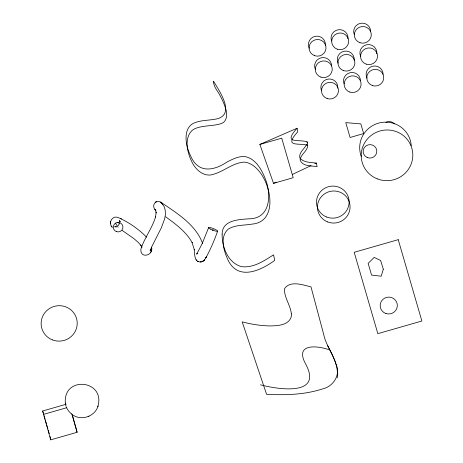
<?xml version="1.0" encoding="UTF-8"?>
<svg xmlns="http://www.w3.org/2000/svg" width="463" height="463" viewBox="0 0 463 463"><rect width="100%" height="100%" fill="white"/><g stroke="black" fill="none" stroke-linecap="round" stroke-linejoin="round"><path stroke-width="0.69" d="M337.4 373.433C337.463 363.93 332.469 355.439 328.452 347.128M307.253 142.893L307.044 141.776C298.774 139.137 283.686 144.005 295.377 130.213A53.187 52.174 -11 0 1 297.067 128.251L297.75 131.776A53.187 52.174 -11 0 0 296.06 133.738C284.369 147.529 299.457 142.662 307.727 145.301C307.791 150.909 300.655 154.22 300.128 159.955C302.223 166.547 311.454 165.708 317.091 166.593L316.408 163.069C310.818 162.409 303.942 162.663 299.891 158.149C298.38 152.697 304.532 148.895 306.651 144.415M97.786 406.78C106.125 379.538 62.169 375.261 65.416 403.886L65.283 403.018M155.672 216.51C152.379 227.987 144.595 237.571 140.966 248.868C139.461 258.898 153.762 256.027 151.621 247.167M151.303 250.61L151.517 249.765M155.527 217.054L156.193 212.042L156.228 212.87L155.365 209.814L155.805 210.624L154.949 209.369L155.556 210.086C153.143 208.159 152.929 204.05 155.585 202.233C156.691 199.703 163.132 203.425 160.754 202.14M162.542 204.287L161.437 202.678L164.064 206.457L165.187 209.913L165.453 214.537L164.625 218.953L161.309 227.865L151.795 246.669L150.255 250.599L150.296 249.32M150.22 250.35L150.452 249.626M212.708 230.626L213.136 229.393M98.058 406.016C95.187 416.127 82.02 421.017 73.241 415.247M208.622 227.646L202.244 243.474L196.729 254.106L197.412 253.435M217.656 231.135C214.323 240.32 210.578 249.412 205.786 257.943C204.762 259.737 203.286 261.572 201.121 261.902C194.182 262.752 194.616 253.944 194.263 249.401L194.35 249.898L192.07 242.438L192.22 242.739C186.143 231.714 175.656 224.075 165.667 216.823M150.504 252.584L151.129 251.259M118.03 225.741L119.622 223.484L117.156 222.292M196.775 253.99L197.632 253.232M202.997 261.167L203.39 260.906L202.782 261.306M297.067 128.251L259.847 144.433L273.523 183.354L276.203 182.086M292.286 174.482L311.049 165.604M314.799 163.827L316.408 163.069M88.19 416.532L88.954 416.208M259.847 144.433L281.718 138.165L293.206 177.711L273.523 183.354M72.257 414.408L77.113 432.28L50.716 439.85L42.66 410.994L66.284 404.216M43.331 414.431L66.637 407.747A16.691 3.229 -16.2 0 1 66.869 406.965M116.693 226.488L114.72 226.563L116.23 227.125M260.466 384.799C277.817 389.47 323.209 396.531 305.725 364.15C294.375 343.633 316.16 345.195 329.28 349.796M146.661 237.241C138.559 229.04 128.841 222.24 118.291 217.581C112.324 214.919 107.81 223.097 112.278 227.339L111.473 226.054M121.543 219.005L120.374 218.438M197.556 261.225L198.147 261.537M122.134 230.389L134.01 238.688L138.2 242.363L141.151 245.697M160.806 202.175C176.854 213.211 195.565 224.335 202.649 243.48M155.198 209.704L155.927 210.289L155.151 209.664M196.023 259.778L196.439 260.299M118.106 227.171L115.333 223.062M140.654 245.049L141.875 247.109M119.94 221.505L119.628 221.019L120.125 221.812L119.5 220.614L119.865 222.014M141.747 246.75L141.921 247.225M66.053 406.311L65.596 404.755M71.8 413.928L77.113 432.28M42.66 410.994L43.262 413.054M44.06 415.797L45.056 419.235M45.455 420.607L46.45 424.044M46.85 425.416L47.851 428.854M48.25 430.225L49.246 433.663M307.044 141.776L307.727 145.301M50.045 436.412L50.716 439.85M291.366 313.873C290.527 305.401 284.583 298.189 284.398 289.624A5.73 4.208 70 0 1 284.629 288.513C290.394 280.254 302.906 284.982 310.997 286.869L323.66 334.292C325.749 344.75 332.77 353.466 335.808 363.64C341.15 374.654 333.482 386.727 321.924 389.088C304.139 394.852 285.11 395.188 266.59 394.36L242.184 321.872C251.577 324.326 261.248 325.877 270.971 325.929C278.089 325.68 287.969 325.281 291.019 317.514A9.225 7.825 76 0 0 291.354 313.873M328.458 347.262A6.621 0.359 63.7 0 1 327.619 345.566M337.677 373.369A24.77 16.083 -20.4 0 1 337.157 377.866M71.84 414.119A16.871 16.546 -11 0 1 66.637 407.747M321.409 90.366A8.496 8.334 -11 0 1 328.198 79.057A8.496 8.334 -11 0 1 337.776 88.086M361.244 156.326A25.818 25.326 -11 0 1 380.21 122.718A25.818 25.326 -11 0 1 411.237 145.706M385.922 122.377A6.852 6.725 -11 0 1 394.366 123.881M315.5 69.653A8.496 8.334 -11 0 1 321.177 57.788A8.496 8.334 -11 0 1 331.595 65.844M309.278 48.233A8.496 8.334 -11 0 1 315.361 36.282A8.496 8.334 -11 0 1 325.333 45.247M344.044 83.872A8.496 8.334 -11 0 1 350.422 72.633A8.496 8.334 -11 0 1 360.457 80.776M338.14 63.165A8.496 8.334 -11 0 1 344.223 51.208A8.496 8.334 -11 0 1 354.195 60.173M331.601 41.033A8.496 8.334 -11 0 1 338.389 29.725A8.496 8.334 -11 0 1 347.973 38.753M367.003 78.091A8.496 8.334 -11 0 1 372.674 66.221A8.496 8.334 -11 0 1 383.098 74.283M360.775 56.671A8.496 8.334 -11 0 1 366.858 44.714A8.496 8.334 -11 0 1 376.83 53.679M354.236 34.54A8.496 8.334 -11 0 1 360.613 23.3A8.496 8.334 -11 0 1 370.649 31.443M110.478 221.858L110.46 223.102L110.478 221.858M222.147 234.116C221.922 246.987 228.01 263.03 241.576 266.659C253.458 268.17 264.026 260.848 273.587 254.812L274.675 260.414C259.621 271.474 236.309 281.498 227.003 257.671C223.241 248.996 220.099 236.344 228.201 229.162C235.343 224.636 244.221 225.533 252.237 224.075C283.9 221.464 267.961 163.89 244.042 162.096C233.149 162.901 224.63 170.778 214.479 173.961C204.571 178.116 195.282 169.828 191.578 161.17A46.121 45.241 -11 0 1 188.019 151.077C185.75 142.592 187.214 130.392 197.18 127.823C204.629 125.438 212.644 126.058 220.145 123.91C227.57 122.371 227.605 113.418 225.371 107.734C224.028 103.457 222.13 99.377 219.989 95.447C217.656 90.719 213.46 86.888 213.536 81.251C219.132 90.621 235.655 114.014 217.095 118.841C209.467 120.502 201.353 119.946 194.055 123.008C185.541 126.688 185.084 137.656 186.93 145.48A46.121 45.241 -11 0 0 190.49 155.574C197.817 173.515 213.397 171.131 226.928 162.067C232.663 159.174 238.833 155.823 245.477 156.668C255.472 158.931 261.149 168.798 264.784 177.584C271.619 193.308 271.237 219.103 248.544 218.837C238.318 219.612 222.165 220.197 222.147 234.116M383.306 269.177L381.205 276.214L371.552 275.086L368.143 263.366L374.185 257.399L380.603 260.466L383.306 269.177M206.527 256.652L206.157 257.312L206.695 256.352L206.527 256.652M205.983 257.602L205.786 257.943L206.336 256.994L205.983 257.602M204.328 260.027L203.761 260.6L204.328 260.027M156.419 201.752L155.597 202.238L156.43 201.758M363.646 133.587L350.092 137.476L345.78 122.626L360.833 123.893L363.646 133.587M398.238 239.672L354.201 252.3L377.837 333.661L421.874 321.027L398.238 239.672M200.676 261.954L201.121 261.902L200.676 261.954M327.179 98.561A8.496 8.334 -11 0 0 338.326 89.058A8.496 8.334 -11 0 0 324.441 84.393A8.496 8.334 -11 0 0 327.179 98.561M385.922 313.52A8.6 8.432 -11 0 0 397.196 303.902A8.6 8.432 -11 0 0 383.15 299.179A8.6 8.432 -11 0 0 385.922 313.52M327.561 221.904A16.332 16.026 -11 0 0 349.924 204.756A16.332 16.026 -11 0 0 323.764 194.408A16.332 16.026 -11 0 0 327.561 221.904M326.606 217.002A16.332 16.026 -11 0 0 348.975 199.854A16.332 16.026 -11 0 0 322.809 189.506A16.332 16.026 -11 0 0 326.606 217.002M116.508 231.668A4.844 4.752 -11 0 0 122.863 226.251A4.844 4.752 -11 0 0 114.946 223.588A4.844 4.752 -11 0 0 116.508 231.668M210.364 229.058A4.844 0.845 21.4 0 0 217.616 231.211A4.844 0.845 21.4 0 0 211.441 227.906A4.844 0.845 21.4 0 0 210.364 229.058M52.325 339.854A18.057 17.71 -11 0 0 77.049 320.9A18.057 17.71 -11 0 0 48.135 309.463A18.057 17.71 -11 0 0 52.325 339.854M377.223 178.84A25.818 25.326 -11 0 0 412.579 151.737A25.818 25.326 -11 0 0 371.228 135.381A25.818 25.326 -11 0 0 377.223 178.84M367.379 157.582A6.852 6.725 -11 0 0 376.76 150.388A6.852 6.725 -11 0 0 365.787 146.048A6.852 6.725 -11 0 0 367.379 157.582M320.957 77.142A8.496 8.334 -11 0 0 332.098 67.639A8.496 8.334 -11 0 0 318.22 62.968A8.496 8.334 -11 0 0 320.957 77.142M314.736 55.722A8.496 8.334 -11 0 0 325.877 46.219A8.496 8.334 -11 0 0 311.998 41.548A8.496 8.334 -11 0 0 314.736 55.722M349.82 92.073A8.496 8.334 -11 0 0 360.961 82.564A8.496 8.334 -11 0 0 347.082 77.9A8.496 8.334 -11 0 0 349.82 92.073M343.598 70.648A8.496 8.334 -11 0 0 354.739 61.145A8.496 8.334 -11 0 0 340.855 56.48A8.496 8.334 -11 0 0 343.598 70.648M337.377 49.228A8.496 8.334 -11 0 0 348.517 39.725A8.496 8.334 -11 0 0 334.633 35.055A8.496 8.334 -11 0 0 337.377 49.228M372.46 85.58A8.496 8.334 -11 0 0 383.601 76.071A8.496 8.334 -11 0 0 369.717 71.406A8.496 8.334 -11 0 0 372.46 85.58M366.233 64.154A8.496 8.334 -11 0 0 377.38 54.651A8.496 8.334 -11 0 0 363.496 49.987A8.496 8.334 -11 0 0 366.233 64.154M360.011 42.735A8.496 8.334 -11 0 0 371.152 33.232A8.496 8.334 -11 0 0 357.274 28.567A8.496 8.334 -11 0 0 360.011 42.735"/></g></svg>
